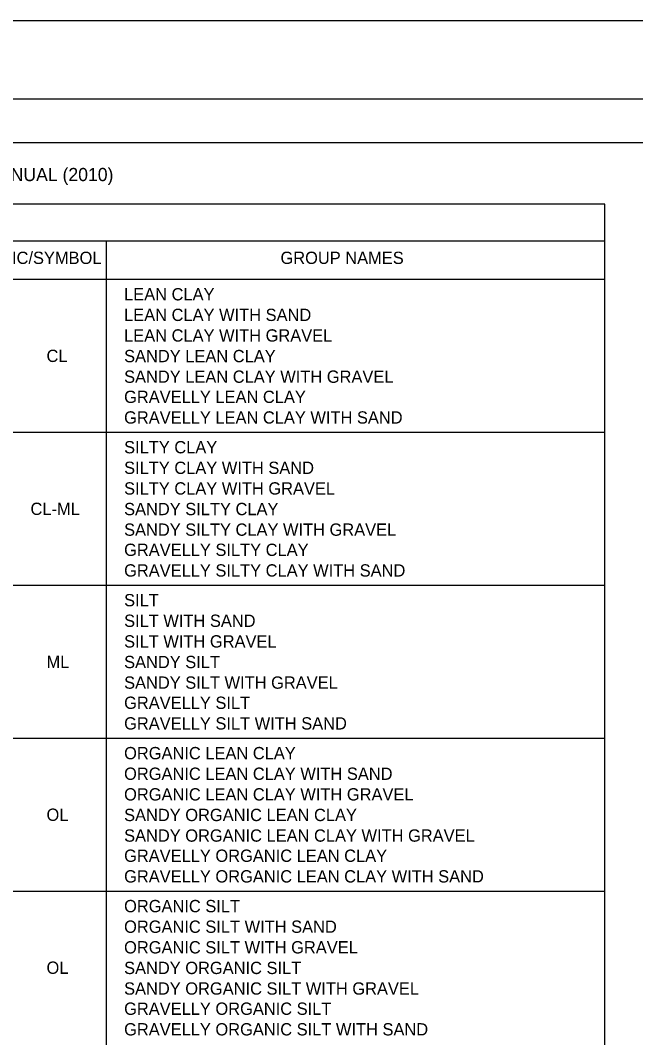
# Model space of a CAD drawing. Extents: x -894 to 866, y -476 to 714.
# Drawn here: x -330 to 20, y 134 to 714 of the extents above; entities that cross this region are included whole.
import ezdxf

# ---------------------------------------------------------------- set-up
doc = ezdxf.new("R2010")
doc.units = 0
for name, color, linetype in [('10 Sheet Format', 7, 'Continuous'), ('14 Ramp Anno', 7, 'Continuous'), ('57 Undefined', 7, 'Continuous')]:
    doc.layers.add(name, color=color, linetype=linetype)

msp = doc.modelspace()

# ---------------------------------------------------------------- linework, layer by layer
at = {"layer": '10 Sheet Format'}
msp.add_line((-813.45, 643.96), (811.55, 643.96), dxfattribs=at)
for points in [[(-894.04, 713.56), (865.96, 713.56), (865.96, -476.44), (-894.04, -476.44)], [(-863.43, 668.96), (836.57, 668.96), (836.57, -431.04), (-863.43, -431.04)], [(-863.43, 668.96), (836.57, 668.96), (836.57, -431.04), (-863.43, -431.04)]]:
    msp.add_lwpolyline(points, close=True, dxfattribs=at)
at = {"layer": '14 Ramp Anno'}
for p, q in [((-745.02, 588.06), (2.57, 588.06)), ((2.57, 566.08), (-708.73, 566.08))]:
    msp.add_line(p, q, dxfattribs=at)
msp.add_lwpolyline([(-745.02, -304.81), (2.57, -304.81), (2.57, 608.93), (-745.02, 608.93)], close=True, dxfattribs=at)
for points in [[(-281.46, 588.06), (-281.46, -304.81)], [(-745.04, 479), (2.57, 479)], [(-745.04, 391.91), (2.57, 391.91)], [(-745.04, 304.82), (2.57, 304.82)], [(-745.04, 217.73), (2.57, 217.73)]]:
    msp.add_lwpolyline(points, dxfattribs=at)

# ---------------------------------------------------------------- texts
at = {"layer": '57 Undefined'}
for s, height, p in [('REFERENCE:  CALTRANS SOIL & ROCK LOGGING, CLASSIFICATION, AND PRESENTATION MANUAL (2010)', 7.5, (-789.48, 622.03)), ('GRAPHIC/SYMBOL', 7, (-368.4, 574.85)), ('GROUP NAMES', 7, (-182.17, 574.85)), ('LEAN CLAY', 7, (-271.25, 554.12)), ('LEAN CLAY WITH SAND', 7, (-271.25, 542.38)), ('LEAN CLAY WITH GRAVEL', 7, (-271.25, 530.65)), ('CL', 7, (-315.45, 519.04)), ('SANDY LEAN CLAY', 7, (-271.25, 518.92)), ('SANDY LEAN CLAY WITH GRAVEL', 7, (-271.25, 507.19)), ('GRAVELLY LEAN CLAY', 7, (-271.25, 495.7)), ('GRAVELLY LEAN CLAY WITH SAND', 7, (-271.25, 483.96)), ('SILTY CLAY', 7, (-271.25, 467.03)), ('SILTY CLAY WITH SAND', 7, (-271.25, 455.29)), ('SILTY CLAY WITH GRAVEL', 7, (-271.25, 443.56)), ('CL-ML', 7, (-324.58, 431.95)), ('SANDY SILTY CLAY', 7, (-271.25, 431.83)), ('SANDY SILTY CLAY WITH GRAVEL', 7, (-271.25, 420.1)), ('GRAVELLY SILTY CLAY', 7, (-271.25, 408.61)), ('GRAVELLY SILTY CLAY WITH SAND', 7, (-271.25, 396.87)), ('SILT', 7, (-271.25, 379.94)), ('SILT WITH SAND', 7, (-271.25, 368.21)), ('SILT WITH GRAVEL', 7, (-271.25, 356.47)), ('ML', 7, (-315.45, 344.86)), ('SANDY SILT', 7, (-271.25, 344.74)), ('SANDY SILT WITH GRAVEL', 7, (-271.25, 333.01)), ('GRAVELLY SILT', 7, (-271.25, 321.52)), ('GRAVELLY SILT WITH SAND', 7, (-271.25, 309.78)), ('ORGANIC LEAN CLAY', 7, (-271.25, 292.85)), ('ORGANIC LEAN CLAY WITH SAND', 7, (-271.25, 281.12)), ('ORGANIC LEAN CLAY WITH GRAVEL', 7, (-271.25, 269.38)), ('OL', 7, (-315.45, 257.77)), ('SANDY ORGANIC LEAN CLAY', 7, (-271.25, 257.65)), ('SANDY ORGANIC LEAN CLAY WITH GRAVEL', 7, (-271.25, 245.92)), ('GRAVELLY ORGANIC LEAN CLAY', 7, (-271.25, 234.43)), ('GRAVELLY ORGANIC LEAN CLAY WITH SAND', 7, (-271.25, 222.69)), ('ORGANIC SILT', 7, (-271.25, 205.76)), ('ORGANIC SILT WITH SAND', 7, (-271.25, 194.03)), ('ORGANIC SILT WITH GRAVEL', 7, (-271.25, 182.29)), ('OL', 7, (-315.45, 170.68)), ('SANDY ORGANIC SILT', 7, (-271.25, 170.56)), ('SANDY ORGANIC SILT WITH GRAVEL', 7, (-271.25, 158.83)), ('GRAVELLY ORGANIC SILT', 7, (-271.25, 147.34)), ('GRAVELLY ORGANIC SILT WITH SAND', 7, (-271.25, 135.6))]:
    msp.add_text(s, height=height, dxfattribs=at).set_placement(p)

doc.saveas('drawing.dxf')
